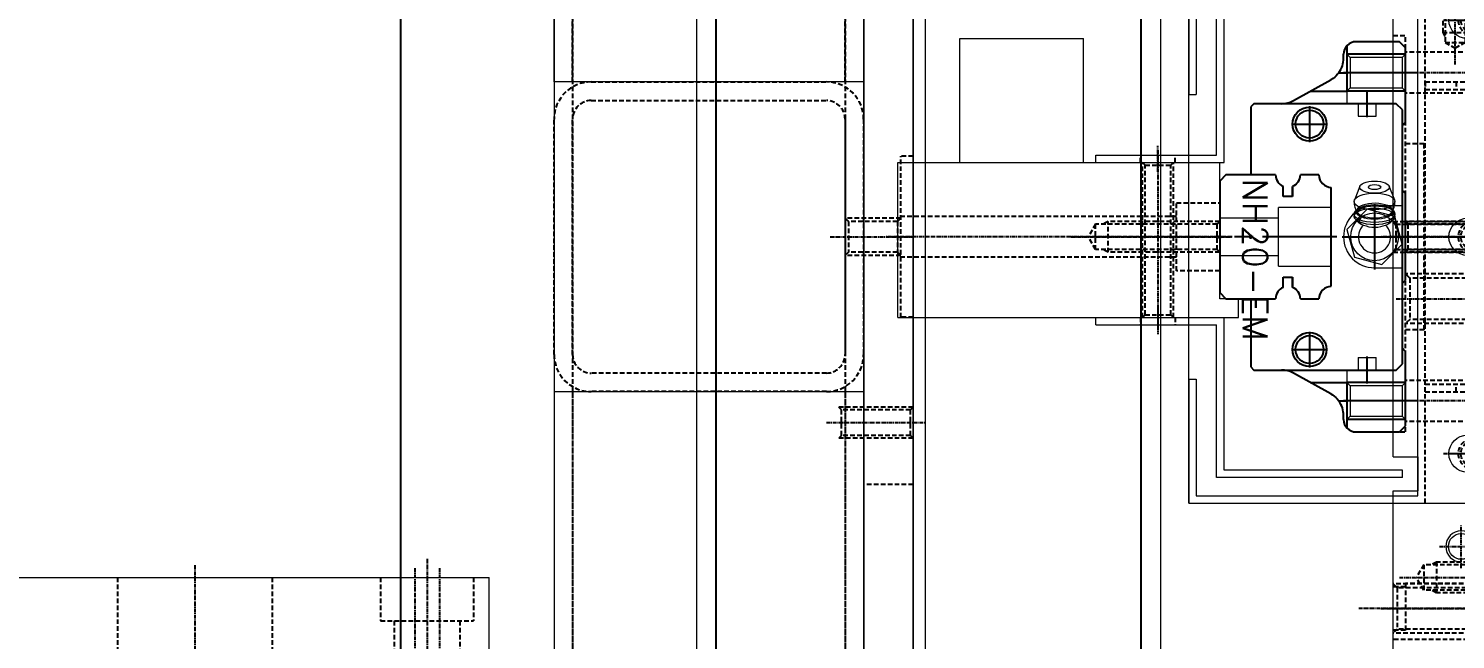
# Model space of a CAD drawing. Header units: millimetres. Extents: x -32759 to 129432, y 390 to 54305.
# Drawn here: x 11544.5 to 11774.9, y 25396.9 to 25495.5 of the extents above; entities that cross this region are included whole.
import ezdxf

# ---------------------------------------------------------------- set-up
doc = ezdxf.new("R2010")
doc.units = ezdxf.units.MM
for name, pattern in [('AM_ISO08W050', [18, 12, -1.5, 3, -1.5]), ('CENTER', [2, 1.25, -0.25, 0.25, -0.25]), ('HIDDEN', [0.375, 0.25, -0.125])]:
    doc.linetypes.add(name, pattern=pattern)
for name, color, linetype in [('01d', 211, 'Continuous'), ('CL', 1, 'CENTER'), ('HL', 2, 'HIDDEN')]:
    doc.layers.add(name, color=color, linetype=linetype)
for name, color, linetype, lineweight in [('_BODY', 7, 'Continuous', 13), ('AM_4', 3, 'Continuous', 25), ('AM_5', 3, 'Continuous', 25), ('AM_7', 4, 'AM_ISO08W050', 25), ('AM_9', 253, 'Continuous', 0), ('ConnectionPoints', 7, 'Continuous', 50)]:
    doc.layers.add(name, color=color, linetype=linetype, lineweight=lineweight)
doc.styles.add('한글', font='romans.shx', dxfattribs={"height": 4, "bigfont": 'whgtxt.shx'})

# ---------------------------------------------------------------- blocks, each defined once
blk = doc.blocks.new('yiiyik')
at = {"ltscale": 0.5}
for p, q in [((205215.39, 28869.14), (202315.39, 28869.14)), ((202315.39, 28794.14), (205215.39, 28794.14))]:
    blk.add_line(p, q, dxfattribs=at)
at = {"layer": 'HL', "ltscale": 3}
for p, q in [((202315.39, 28865.94), (205215.39, 28865.94)), ((202315.39, 28797.34), (205215.39, 28797.34))]:
    blk.add_line(p, q, dxfattribs=at)
blk = doc.blocks.new('78544')
at = {"color": 0}
blk.add_blockref('yiiyik', (-12321.08, -5825.08), dxfattribs=at)
blk = doc.blocks.new('546YQQR3')
at = {"ltscale": 0.5}
blk.add_line((208098.28, 16766.14), (207248.28, 16766.14), dxfattribs=at)
blk = doc.blocks.new('UYEWS')
blk.add_blockref('546YQQR3', (0, 293.69))
blk = doc.blocks.new('5WW')
at = {"ltscale": 0.5}
for p, q in [((194368.82, 19052.97), (192913.82, 19052.97)), ((192913.82, 18977.97), (194368.82, 18977.97))]:
    blk.add_line(p, q, dxfattribs=at)
at = {"layer": 'HL', "ltscale": 3}
for p, q in [((192913.82, 19049.77), (194368.82, 19049.77)), ((192913.82, 18981.17), (194368.82, 18981.17))]:
    blk.add_line(p, q, dxfattribs=at)
blk = doc.blocks.new('567W55')
at = {"ltscale": 0.5}
blk.add_line((194373.82, 20177.46), (193528.82, 20177.46), dxfattribs=at)
blk = doc.blocks.new('574534')
for name, p in [('UYEWS', (-13724.46, 3117.63)), ('567W55', (0, 0)), ('5WW', (615, 1151.49))]:
    blk.add_blockref(name, p)
blk = doc.blocks.new('asdfassas')
at = {"ltscale": 0.5}
blk.add_line((129956.24, 40325.74), (129956.24, 39725.74), dxfattribs=at)
blk = doc.blocks.new('XCVBXCVBXCVBCXCBCXB')
at = {"layer": '01d'}
blk.add_blockref('asdfassas', (6141.43, -3692.74), dxfattribs=at)
blk = doc.blocks.new('7RYT')
blk.add_blockref('XCVBXCVBXCVBCXCBCXB', (170827.6, -771.94))
blk = doc.blocks.new('5r4ywwtwt')
at = {"color": 6, "ltscale": 0.5}
for p, q in [((215284.22, 20341.99), (215284.22, 19601.99)), ((215282.22, 20321.99), (215282.22, 19621.99))]:
    blk.add_line(p, q, dxfattribs=at)
blk = doc.blocks.new('6rw4w')
at = {"rotation": 90}
blk.add_blockref('5r4ywwtwt', (234436.19, -193115.66), dxfattribs=at)
blk = doc.blocks.new('uyiry')
at = {"ltscale": 0.5}
for p, q in [((283472.72, 1551.76), (282672.72, 1551.76)), ((282672.72, 1501.76), (283472.72, 1501.76))]:
    blk.add_line(p, q, dxfattribs=at)
at = {"layer": 'HL', "ltscale": 3}
for p, q in [((283472.72, 1548.76), (282672.72, 1548.76)), ((283472.72, 1504.76), (282672.72, 1504.76))]:
    blk.add_line(p, q, dxfattribs=at)
blk = doc.blocks.new('trtru')
at = {"layer": 'HL', "ltscale": 3}
for p, q in [((311532.58, 919.21), (311570.58, 919.21)), ((311532.58, 916.21), (311570.58, 916.21)), ((311526.58, 875.21), (311526.58, 913.21)), ((311529.58, 875.21), (311529.58, 913.21)), ((311573.58, 913.21), (311573.58, 875.21)), ((311576.58, 913.21), (311576.58, 875.21)), ((311570.58, 872.21), (311532.58, 872.21)), ((311570.58, 869.21), (311532.58, 869.21))]:
    blk.add_line(p, q, dxfattribs=at)
for centre, radius, start, end in [((311532.58, 913.21), 6, 90, 180), ((311570.58, 913.21), 6, 0, 90), ((311532.58, 913.21), 3, 90, 180), ((311570.58, 913.21), 3, 0, 90), ((311532.58, 875.21), 6, 180, 270), ((311532.58, 875.21), 3, 180, 270), ((311570.58, 875.21), 6, 270, 0), ((311570.58, 875.21), 3, 270, 0)]:
    blk.add_arc(centre, radius, start, end, dxfattribs=at)
blk = doc.blocks.new('tyuwrr')
at = {"ltscale": 0.5}
for p, q in [((209317.96, 21857.18), (209317.96, 21907.18)), ((209537.96, 21907.18), (209317.96, 21907.18)), ((209537.96, 21857.18), (209537.96, 21907.18)), ((209537.96, 21857.18), (209317.96, 21857.18))]:
    blk.add_line(p, q, dxfattribs=at)
at = {"layer": 'HL', "ltscale": 3}
for p, q in [((209537.96, 21904.18), (209317.96, 21904.18)), ((209537.96, 21860.18), (209317.96, 21860.18))]:
    blk.add_line(p, q, dxfattribs=at)
blk = doc.blocks.new('t7wr3r')
at = {"ltscale": 0.5}
for p, q in [((209561.5, 22333.22), (209371.5, 22333.22)), ((209371.5, 22283.22), (209371.5, 22333.22)), ((209561.5, 22283.22), (209561.5, 22333.22)), ((209371.5, 22283.22), (209561.5, 22283.22))]:
    blk.add_line(p, q, dxfattribs=at)
at = {"layer": 'HL', "ltscale": 3}
for p, q in [((209561.5, 22330.22), (209371.5, 22330.22)), ((209561.5, 22286.22), (209371.5, 22286.22))]:
    blk.add_line(p, q, dxfattribs=at)
blk = doc.blocks.new('735w4w')
at = {"color": 3}
blk.add_blockref('uyiry', (-74279.18, 21754.18), dxfattribs=at)
for name, p in [('tyuwrr', (-634.43, 1398.76)), ('trtru', (-102623.04, 22386.74))]:
    blk.add_blockref(name, p)
at = {"color": 6, "xscale": -1, "rotation": 4.841639089647742e-08}
blk.add_blockref('t7wr3r', (418515.04, 972.72), dxfattribs=at)
blk = doc.blocks.new('u8owe')
at = {"layer": 'CL', "ltscale": 0.5}
blk.add_line((300727.67, 32199.73), (300714.23, 32199.73), dxfattribs=at)
at = {"layer": 'HL', "ltscale": 3}
for p, q in [((300716.23, 32202.73), (300716.77, 32202.19)), ((300716.23, 32202.73), (300725.23, 32202.73)), ((300716.77, 32202.19), (300716.77, 32197.27)), ((300716.77, 32202.19), (300724.69, 32202.19)), ((300724.69, 32202.19), (300725.23, 32202.73)), ((300724.69, 32202.19), (300724.69, 32197.27)), ((300716.23, 32196.73), (300716.77, 32197.27)), ((300716.77, 32197.27), (300724.69, 32197.27)), ((300724.69, 32197.27), (300725.23, 32196.73)), ((300716.23, 32196.73), (300725.23, 32196.73))]:
    blk.add_line(p, q, dxfattribs=at)
blk = doc.blocks.new('ywerse')
at = {"layer": 'CL', "ltscale": 0.5}
blk.add_line((300742.01, 31606.82), (300726.01, 31606.82), dxfattribs=at)
at = {"layer": 'HL', "ltscale": 3}
for p, q in [((300728.01, 31609.32), (300728.44, 31608.88)), ((300728.01, 31609.32), (300740.01, 31609.32)), ((300728.44, 31608.88), (300728.44, 31604.75)), ((300728.44, 31608.88), (300739.58, 31608.88)), ((300739.58, 31608.88), (300740.01, 31609.32)), ((300739.58, 31608.88), (300739.58, 31604.75)), ((300728.01, 31604.32), (300728.44, 31604.75)), ((300728.01, 31604.32), (300740.01, 31604.32)), ((300728.44, 31604.75), (300739.58, 31604.75)), ((300739.58, 31604.75), (300740.01, 31604.32))]:
    blk.add_line(p, q, dxfattribs=at)
blk = doc.blocks.new('rerwt')
at = {"ltscale": 0.5}
for p, q in [((207179.48, 23021.26), (206379.48, 23021.26)), ((207179.48, 23013.26), (206379.48, 23013.26))]:
    blk.add_line(p, q, dxfattribs=at)
at = {"layer": 'HL', "ltscale": 3}
for p, q in [((206874.48, 23013.26), (206874.48, 23021.26)), ((206901.48, 23013.26), (206901.48, 23015.26)), ((206901.48, 23015.26), (206927.48, 23015.26)), ((206927.48, 23013.26), (206927.48, 23015.26))]:
    blk.add_line(p, q, dxfattribs=at)
at = {"rotation": 90}
blk.add_blockref('ywerse', (238491.3, -277714.75), dxfattribs=at)
at = {"xscale": -1, "rotation": 270.0000000133402}
blk.add_blockref('u8owe', (174714.75, -277700.97), dxfattribs=at)
blk = doc.blocks.new('tysefss')
blk.add_blockref('rerwt', (0, 0))
blk = doc.blocks.new('r6uw33')
for name, p in [('735w4w', (0, 0)), ('tysefss', (2014.06, 234.68))]:
    blk.add_blockref(name, p)
blk = doc.blocks.new('T7IRTY')
at = {"layer": 'AM_4'}
for p, q in [((294078.03, 23800.7), (294077.03, 23799.71)), ((294090.04, 23800.7), (294078.03, 23800.7)), ((294090.53, 23800.21), (294090.04, 23800.7)), ((294101.53, 23800.7), (294101.03, 23800.21)), ((294115.54, 23800.7), (294101.53, 23800.7)), ((294116.03, 23800.21), (294115.54, 23800.7)), ((294127.03, 23800.7), (294126.53, 23800.21)), ((294139.04, 23800.7), (294127.03, 23800.7)), ((294140.03, 23799.71), (294139.04, 23800.7)), ((294077.03, 23799.71), (294077.03, 23792.7)), ((294088.03, 23800.2), (294087.03, 23799.2)), ((294087.03, 23799.2), (294087.03, 23776.2)), ((294129.03, 23800.2), (294088.03, 23800.2)), ((294101.03, 23800.21), (294090.53, 23800.21)), ((294126.53, 23800.21), (294116.03, 23800.21)), ((294130.03, 23799.2), (294129.03, 23800.2)), ((294130.03, 23776.2), (294130.03, 23799.2)), ((294140.03, 23792.7), (294140.03, 23799.71)), ((294077.71, 23791.2), (294085.03, 23791.2)), ((294079.68, 23790.7), (294079.03, 23790.7)), ((294082.03, 23789.94), (294082.03, 23791.2)), ((294085.03, 23785.31), (294085.03, 23791.2)), ((294132.03, 23785.31), (294132.03, 23791.2)), ((294132.03, 23791.2), (294139.36, 23791.2)), ((294135.03, 23789.94), (294135.03, 23791.2)), ((294138.03, 23790.7), (294137.39, 23790.7)), ((294086.53, 23782.61), (294083.18, 23788.65)), ((294116.52, 23788.7), (294100.55, 23788.7)), ((294133.89, 23788.65), (294130.54, 23782.61)), ((294098.53, 23786.7), (294098.53, 23783.72)), ((294118.53, 23783.72), (294118.53, 23786.7)), ((294100.38, 23782.46), (294102.03, 23782.46)), ((294102.03, 23782.45), (294100.38, 23782.45)), ((294102.03, 23782.46), (294102.03, 23780.96)), ((294115.03, 23782.46), (294116.69, 23782.46)), ((294115.03, 23780.96), (294115.03, 23782.46)), ((294116.69, 23782.45), (294115.03, 23782.45)), ((294102.03, 23780.96), (294100.38, 23780.96)), ((294116.69, 23780.96), (294115.03, 23780.96)), ((294098.53, 23779.7), (294098.53, 23771.7)), ((294118.53, 23771.7), (294118.53, 23779.7)), ((294087.03, 23776.2), (294087.53, 23775.7)), ((294087.53, 23775.7), (294098.53, 23775.7)), ((294118.53, 23775.7), (294129.53, 23775.7)), ((294129.53, 23775.7), (294130.03, 23776.2)), ((294098.53, 23771.7), (294099.53, 23770.7)), ((294099.53, 23770.7), (294117.53, 23770.7)), ((294117.53, 23770.7), (294118.53, 23771.7))]:
    blk.add_line(p, q, dxfattribs=at)
for points in [[(294082.03, 23789.94), (294082.29, 23789.74), (294082.52, 23789.52), (294082.75, 23789.28), (294082.95, 23789.02), (294083.18, 23788.65)], [(294133.89, 23788.65), (294134.06, 23788.92), (294134.24, 23789.18), (294134.46, 23789.43), (294134.7, 23789.66), (294135.03, 23789.94)]]:
    blk.add_lwpolyline(points, dxfattribs=at)
for centre, radius in [((294090.33, 23785.2), 2.75), ((294090.33, 23785.2), 2.25), ((294126.73, 23785.2), 2.75), ((294126.73, 23785.2), 2.25)]:
    blk.add_circle(centre, radius, dxfattribs=at)
for centre, radius, start, end in [((294079.03, 23792.7), 2, 180, 270), ((294138.03, 23792.7), 2, 270, 0), ((294079.68, 23786.7), 4, 53.9938, 90), ((294137.39, 23786.7), 4, 90, 126.0063), ((294098.46, 23788.78), 2.08, 271.9595, 357.9866), ((294118.61, 23788.78), 2.08, 182.0134, 268.0405), ((294083.03, 23780.67), 4, 0, 29.0571), ((294098.46, 23781.64), 2.08, 23.1458, 88.0405), ((294098.46, 23781.64), 2.08, 23.1458, 88.0405), ((294118.61, 23781.64), 2.08, 91.9595, 156.8542), ((294118.61, 23781.64), 2.08, 91.9595, 156.8534), ((294134.03, 23780.67), 4, 150.9429, 180), ((294098.46, 23781.78), 2.08, 271.9595, 336.8542), ((294118.61, 23781.78), 2.08, 203.1458, 268.0405)]:
    blk.add_arc(centre, radius, start, end, dxfattribs=at)
at = {"layer": 'AM_5'}
for p, q in [((294079.03, 23800.7), (294079.03, 23791.2)), ((294085.03, 23800.7), (294085.03, 23791.2)), ((294132.03, 23800.7), (294132.03, 23791.2)), ((294138.03, 23800.7), (294138.03, 23791.2))]:
    blk.add_line(p, q, dxfattribs=at)
at = {"layer": 'AM_7'}
for p, q in [((294082.03, 23802.23), (294082.03, 23790.68)), ((294108.53, 23790.45), (294108.53, 23800.95)), ((294135.03, 23802.23), (294135.03, 23790.68)), ((294089.23, 23794.5), (294084.83, 23794.5)), ((294103.28, 23795.7), (294113.78, 23795.7)), ((294132.23, 23794.5), (294127.83, 23794.5)), ((294108.53, 23789.6), (294108.53, 23769.8)), ((294090.33, 23782.32), (294090.33, 23788.09)), ((294126.73, 23782.32), (294126.73, 23788.09)), ((294087.45, 23785.2), (294093.22, 23785.2)), ((294123.85, 23785.2), (294129.62, 23785.2))]:
    blk.add_line(p, q, dxfattribs=at)
at = {"layer": 'AM_9'}
for p, q in [((294079.03, 23800.7), (294079.58, 23800.16)), ((294084.49, 23800.16), (294085.03, 23800.7)), ((294132.03, 23800.7), (294132.58, 23800.16)), ((294137.49, 23800.16), (294138.03, 23800.7)), ((294079.58, 23800.16), (294079.58, 23791.75)), ((294079.58, 23800.16), (294084.49, 23800.16)), ((294084.49, 23791.75), (294084.49, 23800.16)), ((294102.6, 23798.96), (294100.34, 23798.07)), ((294103.53, 23800.2), (294103.53, 23795.7)), ((294104.27, 23798.66), (294103.99, 23798.31)), ((294104, 23798.33), (294104.02, 23798.35)), ((294105.27, 23798.97), (294104.07, 23794.51)), ((294105.23, 23799), (294104.87, 23799)), ((294109.73, 23800.17), (294105.27, 23798.97)), ((294106.41, 23797.96), (294105.83, 23798.66)), ((294113, 23796.9), (294109.73, 23800.17)), ((294113.53, 23795.7), (294113.53, 23800.2)), ((294132.58, 23800.16), (294132.58, 23791.75)), ((294132.58, 23800.16), (294137.49, 23800.16)), ((294137.49, 23791.75), (294137.49, 23800.16)), ((294089.03, 23795.95), (294087.03, 23795.95)), ((294089.03, 23793.05), (294089.03, 23795.95)), ((294111.8, 23792.44), (294113, 23796.9)), ((294128.03, 23793.05), (294128.03, 23795.95)), ((294130.03, 23795.95), (294128.03, 23795.95)), ((294104.07, 23794.51), (294107.34, 23791.24)), ((294079.58, 23791.75), (294079.03, 23791.2)), ((294079.58, 23791.75), (294084.49, 23791.75)), ((294085.03, 23791.2), (294084.49, 23791.75)), ((294087.03, 23793.05), (294089.03, 23793.05)), ((294100.34, 23793.33), (294102.6, 23792.45)), ((294103.99, 23793.1), (294104.27, 23792.75)), ((294104.87, 23792.4), (294105.23, 23792.4)), ((294105.83, 23792.75), (294106.41, 23793.45)), ((294107.34, 23791.24), (294111.8, 23792.44)), ((294128.03, 23793.05), (294130.03, 23793.05)), ((294132.58, 23791.75), (294132.03, 23791.2)), ((294132.58, 23791.75), (294137.49, 23791.75)), ((294138.03, 23791.2), (294137.49, 23791.75)), ((294085.03, 23791.2), (294087.03, 23791.2)), ((294130.03, 23791.2), (294132.03, 23791.2)), ((294103.78, 23788.7), (294103.78, 23780.2)), ((294113.28, 23780.2), (294113.28, 23788.7)), ((294098.53, 23783.72), (294098.53, 23783.72)), ((294118.53, 23783.72), (294118.53, 23783.72)), ((294100.38, 23780.95), (294102.03, 23780.95)), ((294102.03, 23780.95), (294102.03, 23780.96)), ((294113.28, 23780.2), (294103.78, 23780.2)), ((294105.53, 23780.2), (294105.53, 23770.7)), ((294111.53, 23770.7), (294111.53, 23780.2)), ((294115.03, 23780.96), (294115.03, 23780.95)), ((294115.03, 23780.95), (294116.69, 23780.95))]:
    blk.add_line(p, q, dxfattribs=at)
for points in [[(294104.18, 23798.49), (294104.23, 23798.52), (294104.3, 23798.54), (294104.37, 23798.56), (294104.45, 23798.55), (294104.52, 23798.52), (294104.58, 23798.49)], [(294105.25, 23797.7), (294105.25, 23797.69), (294105.14, 23797.52)], [(294106.4, 23797.96), (294106.38, 23797.99), (294106.21, 23798.12), (294106.01, 23798.18), (294105.8, 23798.15), (294105.58, 23798.04), (294105.47, 23797.95), (294105.36, 23797.83), (294105.25, 23797.7)], [(294106.64, 23797.48), (294106.53, 23797.77), (294106.4, 23797.96)], [(294106.64, 23793.92), (294106.78, 23794.33), (294106.89, 23794.78), (294106.95, 23795.25), (294106.97, 23795.75), (294106.95, 23796.22), (294106.87, 23796.7), (294106.77, 23797.1), (294106.64, 23797.48)], [(294105.14, 23793.89), (294105.29, 23793.66), (294105.45, 23793.48), (294105.65, 23793.33), (294105.84, 23793.24), (294106.04, 23793.23), (294106.22, 23793.29), (294106.39, 23793.43), (294106.4, 23793.45)], [(294106.4, 23793.45), (294106.53, 23793.65), (294106.64, 23793.92)], [(294104.09, 23792.98), (294104.09, 23792.99), (294104.01, 23793.07), (294104, 23793.08)], [(294104.58, 23792.91), (294104.53, 23792.89), (294104.46, 23792.86), (294104.39, 23792.85), (294104.31, 23792.86), (294104.24, 23792.89), (294104.22, 23792.9)]]:
    blk.add_lwpolyline(points, dxfattribs=at)
blk.add_circle((294108.53, 23795.7), 3.85, dxfattribs=at)
for centre, radius, start, end in [((294102.82, 23795.7), 3.3, 57.5686, 90), ((294108.53, 23795.7), 2.6, 223.2105, 136.7895), ((294108.53, 23795.7), 5, 180, 0), ((294102.82, 23795.7), 3.3, 270, 302.4314), ((294098.46, 23788.77), 2.08, 271.9595, 358.108), ((294118.61, 23788.77), 2.08, 181.892, 268.0405), ((294098.46, 23781.77), 2.08, 271.9595, 336.8542), ((294118.61, 23781.77), 2.08, 203.1458, 268.0405)]:
    blk.add_arc(centre, radius, start, end, dxfattribs=at)
for centre, major_axis in [((294102.82, 23795.7), (0, -3.3)), ((294104.51, 23795.7), (0, -2.91)), ((294104.87, 23795.7), (0, -3.3)), ((294105.23, 23795.7), (0, -3.3)), ((294100.5, 23795.7), (0, -2.4)), ((294100.5, 23795.7), (0, 1))]:
    blk.add_ellipse(centre, major_axis=major_axis, ratio=0.406737, dxfattribs=at)
blk.add_ellipse((294104.29, 23795.7), major_axis=(0, -2.88), ratio=0.406737, start_param=6.513207, end_param=12.682655, dxfattribs=at)
at = {"layer": 'ConnectionPoints'}
for p in [(294108.53, 23775.7, -20), (294108.53, 23775.7, -20), (294108.53, 23775.7, -20), (294108.53, 23770.7)]:
    blk.add_point(p, dxfattribs=at)
at = {"ltscale": 0.5, "style": '한글'}
blk.add_text('NH20-EM', height=4, dxfattribs=at).set_placement((294099.1, 23774.41))
blk = doc.blocks.new('uyer')
at = {"layer": 'CL', "ltscale": 0.5}
blk.add_line((289760.37, 32188.48), (289734.37, 32188.48), dxfattribs=at)
at = {"layer": 'HL', "ltscale": 3}
for p, q in [((289736.37, 32190.98), (289736.8, 32190.55)), ((289736.37, 32190.98), (289754.37, 32190.98)), ((289736.8, 32190.55), (289736.8, 32186.41)), ((289736.8, 32190.55), (289756.43, 32190.55)), ((289754.37, 32190.98), (289754.37, 32185.98)), ((289754.37, 32190.98), (289755.12, 32190.55)), ((289756.43, 32190.55), (289756.43, 32186.41)), ((289756.43, 32190.55), (289757.63, 32188.48)), ((289756.43, 32186.41), (289757.63, 32188.48)), ((289736.37, 32185.98), (289736.8, 32186.41)), ((289736.37, 32185.98), (289754.37, 32185.98)), ((289736.8, 32186.41), (289756.43, 32186.41)), ((289754.37, 32185.98), (289755.12, 32186.41))]:
    blk.add_line(p, q, dxfattribs=at)
blk = doc.blocks.new('ytuhf')
at = {"layer": 'CL', "ltscale": 0.5}
blk.add_line((295981.33, 33694.89), (295952.33, 33694.89), dxfattribs=at)
at = {"layer": 'HL', "ltscale": 3}
for p, q in [((295954.33, 33697.39), (295954.76, 33696.96)), ((295954.33, 33697.39), (295979.33, 33697.39)), ((295978.9, 33696.96), (295979.33, 33697.39)), ((295954.76, 33696.96), (295954.76, 33692.82)), ((295954.76, 33696.96), (295978.9, 33696.96)), ((295978.9, 33696.96), (295978.9, 33692.82)), ((295954.33, 33692.39), (295954.76, 33692.82)), ((295954.76, 33692.82), (295978.9, 33692.82)), ((295978.9, 33692.82), (295979.33, 33692.39)), ((295954.33, 33692.39), (295979.33, 33692.39))]:
    blk.add_line(p, q, dxfattribs=at)
blk = doc.blocks.new('YTUWEW')
at = {"layer": 'CL', "ltscale": 0.5}
blk.add_line((296671.57, 33543.23), (296727.57, 33543.23), dxfattribs=at)
at = {"layer": 'HL', "ltscale": 3}
for p, q in [((296673.57, 33548.73), (296680.57, 33548.73)), ((296680.57, 33548.73), (296680.57, 33537.73)), ((296680.57, 33546.53), (296725.57, 33546.53)), ((296680.57, 33539.93), (296725.57, 33539.93)), ((296680.57, 33537.73), (296673.57, 33537.73))]:
    blk.add_line(p, q, dxfattribs=at)
blk = doc.blocks.new('TYIEDR')
at = {"ltscale": 0.5}
for p, q in [((296602.08, 33588.37), (296627.08, 33588.37)), ((296602.08, 33588.37), (296602.08, 33533.37)), ((296627.08, 33588.37), (296627.08, 33536.37)), ((296605.08, 33536.37), (296627.08, 33536.37)), ((296605.08, 33533.37), (296605.08, 33536.37)), ((296602.08, 33533.37), (296605.08, 33533.37))]:
    blk.add_line(p, q, dxfattribs=at)
at = {"rotation": 90}
for name, p in [('YTUWEW', (330158.31, -263137.2)), ('uyer', (328803.56, -256200))]:
    blk.add_blockref(name, p, dxfattribs=at)
blk.add_blockref('ytuhf', (647.75, -148.52))
blk = doc.blocks.new('trrfyj')
at = {"layer": 'CL', "ltscale": 0.5}
blk.add_line((295861.45, 33668.1), (295865.65, 33668.1), dxfattribs=at)
at = {"layer": 'HL', "ltscale": 3}
for p, q in [((295862.95, 33670.9), (295864.15, 33670.9)), ((295862.95, 33665.3), (295864.15, 33665.3))]:
    blk.add_line(p, q, dxfattribs=at)
blk = doc.blocks.new('hui')
at = {"color": 6, "ltscale": 0.5}
for p, q in [((306974.36, 33585.09), (306975.56, 33585.09)), ((306974.36, 33585.09), (306974.36, 33564.39)), ((306975.56, 33585.09), (306975.56, 33565.59)), ((306974.36, 33564.39), (307000.01, 33564.39)), ((306975.56, 33565.59), (307001.21, 33565.59)), ((307000.01, 33535.59), (307000.01, 33564.39)), ((307001.21, 33565.59), (307001.21, 33535.59)), ((307000.01, 33535.59), (307001.21, 33535.59))]:
    blk.add_line(p, q, dxfattribs=at)
blk.add_blockref('trrfyj', (11111.41, -93.01))
blk = doc.blocks.new('r6rty')
at = {"color": 6, "ltscale": 0.5}
blk.add_circle((305290.79, 33506.19), 3, dxfattribs=at)
at = {"layer": 'CL', "ltscale": 0.5}
for p, q in [((305290.79, 33510.09), (305290.79, 33502.3)), ((305286.89, 33506.19), (305294.68, 33506.19))]:
    blk.add_line(p, q, dxfattribs=at)
blk = doc.blocks.new('tyuru')
at = {"color": 6, "ltscale": 0.5}
for p, q in [((305313.85, 33570.59), (305313.85, 33523.59)), ((305333.85, 33570.59), (305313.85, 33570.59)), ((305313.85, 33570.59), (305399.85, 33570.59)), ((305333.85, 33570.59), (305333.85, 33569.39)), ((305379.85, 33570.59), (305379.85, 33569.39)), ((305399.85, 33570.59), (305379.85, 33570.59)), ((305399.85, 33570.59), (305399.85, 33523.59)), ((305315.05, 33569.39), (305315.05, 33533.59)), ((305333.85, 33569.39), (305315.05, 33569.39)), ((305398.65, 33569.39), (305379.85, 33569.39)), ((305398.65, 33569.39), (305398.65, 33533.59)), ((305315.05, 33533.59), (305398.65, 33533.59)), ((305318.85, 33518.59), (305394.85, 33518.59))]:
    blk.add_line(p, q, dxfattribs=at)
for centre, start, end in [((305318.85, 33523.59), 180, 270), ((305394.85, 33523.59), 270, 0)]:
    blk.add_arc(centre, 5, start, end, dxfattribs=at)
at = {"layer": 'HL', "ltscale": 3}
blk.add_line((305313.85, 33532.39), (305399.85, 33532.39), dxfattribs=at)
at = {"color": 6}
for p in [(31.06, 19.39), (66.06, 19.39), (101.06, 19.39)]:
    blk.add_blockref('r6rty', p, dxfattribs=at)
blk = doc.blocks.new('r6ry')
at = {"layer": 'HL', "ltscale": 3}
for p, q in [((305543.07, 33457.49), (305544.27, 33457.49)), ((305543.07, 33457.49), (305543.07, 33443.69)), ((305544.27, 33457.49), (305544.27, 33443.69)), ((305543.07, 33452.49), (305544.27, 33452.49)), ((305543.07, 33443.69), (305544.27, 33443.69))]:
    blk.add_line(p, q, dxfattribs=at)
blk = doc.blocks.new('rtsr')
at = {"color": 6}
for name, p in [('tyuru', (0, 401.86)), ('r6ry', (-211.22, 476.76))]:
    blk.add_blockref(name, p, dxfattribs=at)
at = {"color": 6, "xscale": -1}
blk.add_blockref('r6ry', (610924.92, 476.76), dxfattribs=at)
blk = doc.blocks.new('9u8hi')
at = {"color": 6, "ltscale": 0.5}
for p, q in [((306751.09, 33585.09), (306752.29, 33585.09)), ((306751.09, 33585.09), (306751.09, 33565.59)), ((306752.29, 33585.09), (306752.29, 33564.39)), ((306726.44, 33535.59), (306726.44, 33565.59)), ((306726.44, 33565.59), (306751.09, 33565.59)), ((306727.64, 33535.59), (306727.64, 33564.39)), ((306727.64, 33564.39), (306752.29, 33564.39)), ((306726.44, 33535.59), (306727.64, 33535.59))]:
    blk.add_line(p, q, dxfattribs=at)
at = {"xscale": -1}
blk.add_blockref('trrfyj', (602615.24, -93.01), dxfattribs=at)
blk = doc.blocks.new('567565r')
at = {"layer": 'CL', "ltscale": 0.5}
for p, q in [((221524.27, 20005.89), (221524.27, 19998.89)), ((221520.77, 20002.39), (221527.77, 20002.39))]:
    blk.add_line(p, q, dxfattribs=at)
at = {"layer": 'HL', "ltscale": 3}
blk.add_circle((221524.27, 20002.39), 2.07, dxfattribs=at)
blk.add_arc((221524.27, 20002.39), 2.5, 270, 180, dxfattribs=at)
blk = doc.blocks.new('tyuweq')
at = {"ltscale": 0.5}
blk.add_circle((304059.02, 35217.71), 2.07, dxfattribs=at)
at = {"color": 1, "ltscale": 0.5}
blk.add_arc((304059.02, 35217.71), 2.5, 270, 180, dxfattribs=at)
at = {"layer": 'CL', "ltscale": 0.5}
for p, q in [((304059.02, 35221.21), (304059.02, 35214.21)), ((304055.52, 35217.71), (304062.52, 35217.71))]:
    blk.add_line(p, q, dxfattribs=at)
blk = doc.blocks.new('r5yrty')
at = {"layer": 'CL', "ltscale": 0.5}
blk.add_line((305148.86, 32015.19), (305126.86, 32015.19), dxfattribs=at)
at = {"layer": 'HL', "ltscale": 3}
for p, q in [((305128.86, 32017.69), (305129.29, 32017.26)), ((305128.86, 32017.69), (305146.86, 32017.69)), ((305146.43, 32017.26), (305146.86, 32017.69)), ((305129.29, 32017.26), (305129.29, 32013.12)), ((305129.29, 32017.26), (305146.43, 32017.26)), ((305146.43, 32017.26), (305146.43, 32013.12)), ((305128.86, 32012.69), (305129.29, 32013.12)), ((305129.29, 32013.12), (305146.43, 32013.12)), ((305146.43, 32013.12), (305146.86, 32012.69)), ((305128.86, 32012.69), (305146.86, 32012.69))]:
    blk.add_line(p, q, dxfattribs=at)
blk = doc.blocks.new('678ryr')
at = {"layer": 'CL', "ltscale": 0.5}
blk.add_line((221745.57, 19805.85), (221725.57, 19805.85), dxfattribs=at)
at = {"layer": 'HL', "ltscale": 3}
for p, q in [((221727.57, 19808.35), (221728, 19807.92)), ((221727.57, 19808.35), (221743.57, 19808.35)), ((221728, 19807.92), (221728, 19803.78)), ((221728, 19807.92), (221743.14, 19807.92)), ((221743.14, 19807.92), (221743.57, 19808.35)), ((221743.14, 19807.92), (221743.14, 19803.78)), ((221727.57, 19803.35), (221728, 19803.78)), ((221727.57, 19803.35), (221743.57, 19803.35)), ((221728, 19803.78), (221743.14, 19803.78)), ((221743.14, 19803.78), (221743.57, 19803.35))]:
    blk.add_line(p, q, dxfattribs=at)
blk = doc.blocks.new('y8iertee')
at = {"layer": 'CL', "ltscale": 0.5}
blk.add_line((221116.94, 20073.1), (221138.94, 20073.1), dxfattribs=at)
at = {"layer": 'HL', "ltscale": 3}
for p, q in [((221118.94, 20078.6), (221125.44, 20078.6)), ((221125.44, 20078.6), (221125.44, 20067.6)), ((221125.44, 20076.4), (221136.94, 20076.4)), ((221125.44, 20069.8), (221136.94, 20069.8)), ((221125.44, 20067.6), (221118.94, 20067.6))]:
    blk.add_line(p, q, dxfattribs=at)
blk = doc.blocks.new('YTRYEEYRT')
at = {"layer": 'CL', "ltscale": 0.5}
blk.add_line((295076.65, 32535.05), (295058.65, 32535.05), dxfattribs=at)
at = {"layer": 'HL', "ltscale": 3}
for p, q in [((295060.15, 32539.05), (295060.82, 32538.37)), ((295060.15, 32539.05), (295075.18, 32539.05)), ((295060.82, 32538.37), (295060.82, 32531.72)), ((295060.82, 32538.37), (295074.47, 32538.37)), ((295074.47, 32538.37), (295075.15, 32539.05)), ((295074.47, 32538.37), (295074.47, 32531.72)), ((295060.15, 32531.05), (295060.82, 32531.72)), ((295060.82, 32531.72), (295074.47, 32531.72)), ((295074.47, 32531.72), (295075.15, 32531.05)), ((295060.15, 32531.05), (295075.15, 32531.05))]:
    blk.add_line(p, q, dxfattribs=at)
blk = doc.blocks.new('uoe4t')
at = {"layer": 'CL', "ltscale": 0.5}
blk.add_line((294885.29, 32336.56), (294864.29, 32336.56), dxfattribs=at)
at = {"layer": 'HL', "ltscale": 3}
for p, q in [((294866.29, 32339.06), (294866.73, 32338.63)), ((294866.29, 32339.06), (294879.29, 32339.06)), ((294866.73, 32338.63), (294866.73, 32334.5)), ((294866.73, 32338.63), (294881.36, 32338.63)), ((294879.29, 32339.06), (294879.29, 32334.06)), ((294879.29, 32339.06), (294880.04, 32338.63)), ((294881.36, 32338.63), (294881.36, 32334.5)), ((294881.36, 32338.63), (294882.55, 32336.56)), ((294881.36, 32334.5), (294882.55, 32336.56)), ((294866.29, 32334.06), (294866.73, 32334.5)), ((294866.29, 32334.06), (294879.29, 32334.06)), ((294866.73, 32334.5), (294881.36, 32334.5)), ((294879.29, 32334.06), (294880.04, 32334.5))]:
    blk.add_line(p, q, dxfattribs=at)
blk = doc.blocks.new('ryr')
at = {"layer": 'CL', "ltscale": 0.5}
blk.add_line((305289.43, 32616.68), (305313.89, 32616.68), dxfattribs=at)
at = {"layer": 'HL', "ltscale": 3}
for p, q in [((305291.34, 32620.68), (305306.34, 32620.68)), ((305306.34, 32620.68), (305306.34, 32612.68)), ((305306.34, 32620.18), (305308.34, 32620.18)), ((305291.34, 32612.68), (305306.34, 32612.68)), ((305306.34, 32613.18), (305308.34, 32613.18))]:
    blk.add_line(p, q, dxfattribs=at)
blk = doc.blocks.new('54t43')
at = {"layer": 'CL', "ltscale": 0.5}
blk.add_line((295492.24, 32846.58), (295471.24, 32846.58), dxfattribs=at)
at = {"layer": 'HL', "ltscale": 3}
for p, q in [((295473.24, 32850.58), (295473.92, 32849.91)), ((295473.24, 32850.58), (295490.24, 32850.58)), ((295473.92, 32849.91), (295473.92, 32843.26)), ((295473.92, 32849.91), (295489.57, 32849.91)), ((295489.57, 32849.91), (295490.24, 32850.58)), ((295489.57, 32849.91), (295489.57, 32843.26)), ((295473.24, 32842.58), (295473.92, 32843.26)), ((295473.24, 32842.58), (295490.24, 32842.58)), ((295473.92, 32843.26), (295489.57, 32843.26)), ((295489.57, 32843.26), (295490.24, 32842.58))]:
    blk.add_line(p, q, dxfattribs=at)
blk = doc.blocks.new('678erte3')
at = {"layer": 'CL', "ltscale": 0.5}
blk.add_line((234021.92, 18492.67), (234002.72, 18492.67), dxfattribs=at)
at = {"layer": 'HL', "ltscale": 3}
for p, q in [((234004.72, 18494.67), (234005.1, 18494.29)), ((234004.72, 18494.67), (234016.72, 18494.67)), ((234005.1, 18494.29), (234005.1, 18491.05)), ((234005.1, 18494.29), (234018.34, 18494.29)), ((234016.72, 18494.67), (234016.72, 18490.67)), ((234016.72, 18494.67), (234017.38, 18494.29)), ((234018.34, 18494.29), (234018.34, 18491.05)), ((234018.34, 18494.29), (234019.28, 18492.67)), ((234018.34, 18491.05), (234019.28, 18492.67)), ((234004.72, 18490.67), (234005.1, 18491.05)), ((234004.72, 18490.67), (234016.72, 18490.67)), ((234005.1, 18491.05), (234018.34, 18491.05)), ((234016.72, 18490.67), (234017.38, 18491.05))]:
    blk.add_line(p, q, dxfattribs=at)
blk = doc.blocks.new('78rytet')
at = {"ltscale": 0.5}
for p, q in [((228091.61, 17358.45), (228279.61, 17358.45)), ((228279.61, 17358.45), (228279.61, 17354.45)), ((228285.11, 17358.45), (228285.11, 17354.45)), ((228285.11, 17358.45), (228356.11, 17358.45)), ((228285.11, 17354.45), (228279.61, 17354.45))]:
    blk.add_line(p, q, dxfattribs=at)
at = {"layer": 'HL', "ltscale": 3}
for p, q in [((228255.61, 17338.45), (228255.61, 17358.45)), ((228289.11, 17358.45), (228289.11, 17356.45)), ((228353.11, 17358.45), (228353.11, 17356.45)), ((228289.11, 17356.45), (228353.11, 17356.45)), ((228305.61, 17353.45), (228305.61, 17356.45)), ((228335.61, 17353.45), (228335.61, 17356.45)), ((228305.61, 17353.45), (228335.61, 17353.45))]:
    blk.add_line(p, q, dxfattribs=at)
at = {"xscale": -1, "rotation": 270}
for name, p in [('ryr', (195643.94, -287949.9)), ('54t43', (195414.03, -278131.79)), ('YTRYEEYRT', (195775.57, -277718.7)), ('uoe4t', (195929.05, -277527.85))]:
    blk.add_blockref(name, p, dxfattribs=at)
for name, p, rotation in [('r5yrty', (196305.42, 322487.31), 270), ('y8iertee', (248367.21, -203780.49), 90), ('678ryr', (248126.46, -204387.12), 90), ('y8iertee', (248420.21, -203780.49), 90)]:
    blk.add_blockref(name, p, dxfattribs=dict(rotation=rotation))
for name, p in [('tyuweq', (-75788.4, -17870.26)), ('567565r', (6761.34, -2656.94)), ('567565r', (6796.34, -2656.94)), ('567565r', (6831.34, -2656.94))]:
    blk.add_blockref(name, p)
at = {"xscale": -1}
blk.add_blockref('678erte3', (462370.33, -1144.22), dxfattribs=at)
blk = doc.blocks.new('tyhrr')
at = {"ltscale": 0.5}
for p, q in [((216971.98, 44596.03), (216991.98, 44596.03)), ((216971.98, 44596.03), (216971.98, 44576.03)), ((216991.98, 44596.03), (216991.98, 44576.03)), ((216971.98, 44576.03), (216991.98, 44576.03))]:
    blk.add_line(p, q, dxfattribs=at)
blk = doc.blocks.new('ryefwew')
for name, p in [('TYIEDR', (-75811.49, 11085.87)), ('tyhrr', (3843.61, 68.21)), ('9u8hi', (-85961.7, 11057.16)), ('hui', (-86158.77, 11057.16)), ('78rytet', (-7517.02, 27235.8))]:
    blk.add_blockref(name, p)
at = {"color": 6}
blk.add_blockref('rtsr', (-84553.26, 10654.8), dxfattribs=at)
at = {"rotation": 180}
blk.add_blockref('T7IRTY', (514912.12, 68392.95), dxfattribs=at)
blk = doc.blocks.new('r6rytr')
at = {"color": 6, "ltscale": 0.5}
for p, q in [((286390.45, 4501.35), (286390.45, 4499.35)), ((286390.45, 4501.35), (286400.45, 4501.35)), ((286400.45, 4501.35), (286400.45, 4499.35)), ((286390.45, 4499.35), (286400.45, 4499.35))]:
    blk.add_line(p, q, dxfattribs=at)
blk = doc.blocks.new('uytityrr')
at = {"color": 6, "ltscale": 0.5}
for p, q in [((286187.45, 4371.09), (286197.45, 4371.09)), ((286187.45, 4371.09), (286187.45, 4361.09)), ((286197.45, 4371.09), (286197.45, 4361.09)), ((286187.45, 4361.09), (286197.45, 4361.09))]:
    blk.add_line(p, q, dxfattribs=at)
at = {"layer": 'HL', "ltscale": 3}
for p, q in [((286188.95, 4369.59), (286195.95, 4369.59)), ((286188.95, 4369.59), (286188.95, 4362.59)), ((286195.95, 4369.59), (286195.95, 4362.59)), ((286188.95, 4362.59), (286195.95, 4362.59))]:
    blk.add_line(p, q, dxfattribs=at)
blk = doc.blocks.new('yuiry5')
at = {"layer": 'CL', "ltscale": 0.5}
blk.add_line((285966.22, 4319.37), (285961.72, 4319.37), dxfattribs=at)
at = {"layer": 'HL', "ltscale": 3}
for p, q in [((285964.72, 4322.87), (285963.22, 4322.87)), ((285964.72, 4322.87), (285964.72, 4315.87)), ((285964.72, 4315.87), (285963.22, 4315.87))]:
    blk.add_line(p, q, dxfattribs=at)
blk = doc.blocks.new('8IETW')
at = {"color": 6, "ltscale": 0.5}
for p, q in [((238794.1, 20727.36), (238794.1, 20928.9)), ((238804.1, 20717.36), (238804.1, 20928.9)), ((238794.1, 20816.4), (238804.1, 20816.4)), ((238794.1, 20727.36), (238689.07, 20727.36)), ((238804.1, 20717.36), (238794.1, 20727.36)), ((238804.1, 20717.36), (238689.07, 20717.36))]:
    blk.add_line(p, q, dxfattribs=at)
at = {"layer": 'HL', "ltscale": 3}
for p, q in [((238795.6, 20725.86), (238795.6, 20927.4)), ((238802.6, 20718.86), (238802.6, 20927.4)), ((238795.6, 20725.86), (238689.07, 20725.86)), ((238802.6, 20718.86), (238689.07, 20718.86))]:
    blk.add_line(p, q, dxfattribs=at)
at = {"color": 6, "extrusion": (0, 0, -1), "zscale": -1, "rotation": 90}
for name, p in [('uytityrr', (-234433.02, -265268.09)), ('r6rytr', (-234187.72, -265673.09)), ('yuiry5', (-234377.23, -265245.86))]:
    blk.add_blockref(name, p, dxfattribs=at)
blk = doc.blocks.new('67EQRQ')
at = {"xscale": -1}
blk.add_blockref('8IETW', (475749.59, 559.94), dxfattribs=at)
blk = doc.blocks.new('8ET33')
blk.add_blockref('67EQRQ', (0, 968.09))
blk = doc.blocks.new('7RTYU')
blk.add_blockref('8ET33', (0, 0))
blk = doc.blocks.new('uyertet')
blk.add_blockref('7RTYU', (-30095.98, 14030.09))
blk = doc.blocks.new('rry6')
at = {"layer": 'CL', "ltscale": 0.5}
blk.add_line((283687.82, 5685.67), (283687.82, 5704.67), dxfattribs=at)
at = {"layer": 'HL', "ltscale": 3}
for p, q in [((283683.32, 5687.67), (283683.32, 5702.67)), ((283692.32, 5687.67), (283692.32, 5702.67))]:
    blk.add_line(p, q, dxfattribs=at)
blk = doc.blocks.new('6776')
at = {"layer": 'CL', "ltscale": 0.5}
for p, q in [((282293.19, 2900.6), (282293.19, 2936.6)), ((282291.19, 2902.1), (282291.19, 2935.1)), ((282295.19, 2902.1), (282295.19, 2935.1))]:
    blk.add_line(p, q, dxfattribs=at)
at = {"layer": 'HL', "ltscale": 3}
for p, q in [((282287.89, 2910.6), (282287.89, 2933.6)), ((282298.49, 2910.6), (282298.49, 2933.6)), ((282300.69, 2910.6), (282285.69, 2910.6)), ((282285.69, 2903.6), (282285.69, 2910.6)), ((282300.69, 2903.6), (282300.69, 2910.6))]:
    blk.add_line(p, q, dxfattribs=at)
blk = doc.blocks.new('ut7e5rter')
at = {"layer": 'CL', "ltscale": 0.5}
blk.add_line((282145.24, 2901.6), (282145.24, 2920.6), dxfattribs=at)
at = {"layer": 'HL', "ltscale": 3}
for p, q in [((282132.74, 2903.6), (282132.74, 2918.6)), ((282157.74, 2903.6), (282157.74, 2918.6))]:
    blk.add_line(p, q, dxfattribs=at)
blk = doc.blocks.new('768irttryu')
at = {"ltscale": 0.5}
for p, q in [((282097.74, 2933.6), (282097.74, 2903.6)), ((282117.74, 2933.6), (282097.74, 2933.6)), ((282117.74, 2933.6), (282117.74, 2918.6)), ((282192.74, 2918.6), (282117.74, 2918.6)), ((282192.74, 2918.6), (282192.74, 2883.6)), ((282177.74, 2903.6), (282097.74, 2903.6)), ((282177.74, 2903.6), (282177.74, 2883.6)), ((282192.74, 2883.6), (282177.74, 2883.6))]:
    blk.add_line(p, q, dxfattribs=at)
for name, p in [('6776', (-185.45, 0)), ('ut7e5rter', (0, 0))]:
    blk.add_blockref(name, p)
at = {"rotation": 270}
blk.add_blockref('rry6', (276490.07, 286581.41), dxfattribs=at)
blk = doc.blocks.new('uiortww')
at = {"rotation": 90}
blk.add_blockref('768irttryu', (204622.76, -245990.93), dxfattribs=at)
blk = doc.blocks.new('673qeq')
for name, p in [('uiortww', (695.59, 16948.37)), ('uyertet', (-4510.25, 16588.68))]:
    blk.add_blockref(name, p)
blk = doc.blocks.new('sdfgsdfgcxvxbxcv')
for name, p, rotation in [('78544', (283040.327, -53812.435), 90), ('574534', (280200.736, -55901.946), 90), ('6rw4w', (282199.832, -76417.324), 90), ('r6uw33', (283279.216, -70746.66), 90), ('7RYT', (566873.787, 173607.934), 180), ('673qeq', (313017.95, -64287.883), 90), ('ryefwew', (304703.019, -82621.715), 90)]:
    blk.add_blockref(name, p, dxfattribs=dict(rotation=rotation))

msp = doc.modelspace()

# ---------------------------------------------------------------- block references
at = {"layer": '_BODY'}
msp.add_blockref('sdfgsdfgcxvxbxcv', (-248343.91, -112719.97), dxfattribs=at)

doc.saveas('drawing.dxf')
